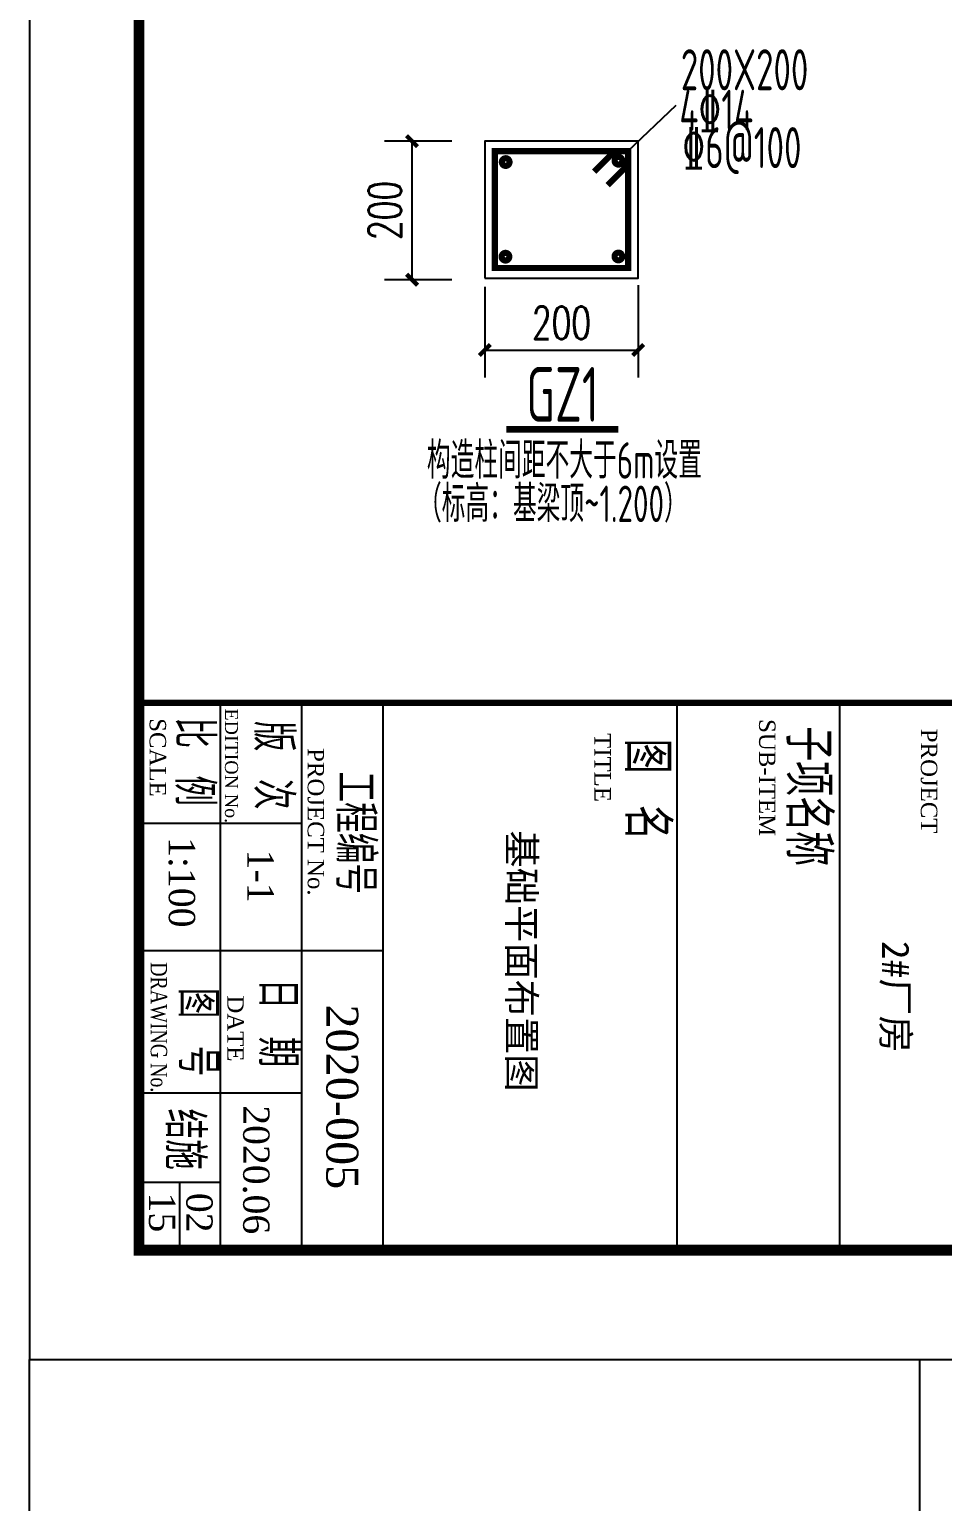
# Model space of a CAD drawing. Extents: x 14207793 to 14719554, y -1675802 to -1228715.
# Drawn here: x 14207793 to 14217796, y -1464928 to -1448792 of the extents above; entities that cross this region are included whole.
import ezdxf
from ezdxf.enums import TextEntityAlignment as Align

# ---------------------------------------------------------------- set-up
doc = ezdxf.new("R2010")
doc.units = 0
doc.header["$LTSCALE"] = 500
doc.header["$MEASUREMENT"] = 0
doc.layers.get('0').update_dxf_attribs({"linetype": 'CONTINUOUS'})
doc.layers.get('DEFPOINTS').update_dxf_attribs({"color": 140, "linetype": 'CONTINUOUS'})
for name, color, linetype in [('AXIS', 3, 'CONTINUOUS'), ('PUB_TITLE', 4, 'CONTINUOUS'), ('S', 2, 'CONTINUOUS'), ('SBAR', 1, 'CONTINUOUS'), ('SYMB', 7, 'CONTINUOUS'), ('TEXT', 7, 'CONTINUOUS'), ('公共图层', 7, 'CONTINUOUS'), ('水平标注', 2, 'CONTINUOUS')]:
    doc.layers.add(name, color=color, linetype=linetype)
doc.styles.add('_TCH_DIM_T3', font='SIMPLEX', dxfattribs={"width": 0.705882, "bigfont": 'GBCBIG'})
doc.styles.add('GHF', font='TIMES.TTF')
doc.styles.add('GL-H', font='simhei.ttf')
doc.styles.add('HZ', font='txt', dxfattribs={"width": 0.8, "bigfont": 'hztxt'})
doc.styles.add('TSSD_REIN', font='Tssdeng.shx', dxfattribs={"width": 0.65, "bigfont": 'hztxt.shx'})
doc.dimstyles.new('_TCH_ARCH&&120', dxfattribs={"dimtxt": 357, "dimasz": 120, "dimexe": 300, "dimexo": 360, "dimgap": 120, "dimtad": 1, "dimdec": 0, "dimzin": 0, "dimdsep": 46, "dimtxsty": '_TCH_DIM_T3', "dimblk": 'ARCHTICK', "dimcen": 0.09, "dimclrt": 7, "dimazin": 2, "dimtfac": 1, "dimtdec": 0, "dimtix": 1, "dimtmove": 2, "dimatfit": 3, "dimfxl": 0, "dimtolj": 1, "dimtzin": 0, "dimarcsym": 0})

# ---------------------------------------------------------------- blocks, each defined once
blk = doc.blocks.new('_ArchTick')
at = {"color": 0, "linetype": 'ByBlock', "const_width": 0.4}
blk.add_lwpolyline([(-0.5, -0.5), (0.5, 0.5)], dxfattribs=at)
blk = doc.blocks.new('*D20')
at = {"layer": 'AXIS', "color": 0, "lineweight": -2}
for p, q in [((14212781, -1451614), (14212781, -1452606)), ((14214461, -1451594), (14214461, -1452606)), ((14212781, -1452306), (14214461, -1452306))]:
    blk.add_line(p, q, dxfattribs=at)
at = {"layer": 'DEFPOINTS', "color": 0}
for p in [(14212781, -1451254), (14214461, -1451234), (14214461, -1452306)]:
    blk.add_point(p, dxfattribs=at)
at = {"layer": 'AXIS', "color": 0, "lineweight": -2, "xscale": 120, "yscale": 120, "zscale": 120, "rotation": 180}
blk.add_blockref('_ArchTick', (14212781, -1452306), dxfattribs=at)
at = {"layer": 'AXIS', "color": 0, "lineweight": -2, "xscale": 120, "yscale": 120, "zscale": 120}
blk.add_blockref('_ArchTick', (14214461, -1452306), dxfattribs=at)
at = {"layer": 'AXIS', "color": 7, "insert": (14213621, -1452008), "char_height": 357, "attachment_point": 5, "style": '_TCH_DIM_T3'}
blk.add_mtext('\\A1;200', dxfattribs=at)
blk = doc.blocks.new('*D21')
at = {"layer": 'AXIS', "color": 0, "lineweight": -2}
for p, q in [((14212421, -1450017), (14211684, -1450017)), ((14211984, -1451536), (14211984, -1450017)), ((14212421, -1451536), (14211684, -1451536))]:
    blk.add_line(p, q, dxfattribs=at)
at = {"layer": 'DEFPOINTS', "color": 0}
for p in [(14211984, -1450017), (14212781, -1450017), (14212781, -1451536)]:
    blk.add_point(p, dxfattribs=at)
at = {"layer": 'AXIS', "color": 0, "lineweight": -2, "xscale": 120, "yscale": 120, "zscale": 120}
for p, rotation in [((14211984, -1450017), 90), ((14211984, -1451536), 270)]:
    blk.add_blockref('_ArchTick', p, dxfattribs=dict(at, rotation=rotation))
at = {"layer": 'AXIS', "color": 7, "insert": (14211686, -1450776), "char_height": 357, "attachment_point": 5, "rotation": 90, "style": '_TCH_DIM_T3'}
blk.add_mtext('\\A1;200', dxfattribs=at)

msp = doc.modelspace()

# ---------------------------------------------------------------- linework, layer by layer
at = {"color": 6}
msp.add_lwpolyline([(14207792.5, -1463372.5), (14217542.5, -1463372.5), (14217542.5, -1476490), (14207792.5, -1476490)], close=True, dxfattribs=at)
at = {"layer": 'PUB_TITLE'}
for p, q in [((14209883.32, -1456172.5, 2754.42), (14209883.32, -1462172.5, 1554.42)), ((14210774.14, -1456172.5, 2754.42), (14210774.14, -1462172.5, 1554.42)), ((14211664.96, -1456172.5, 2754.42), (14211664.96, -1462172.5, 1554.42)), ((14214885.81, -1456172.5), (14214885.81, -1462172.5, -1200)), ((14216667.45, -1456172.5), (14216667.45, -1462172.5, -1200)), ((14210774.14, -1457494.42, 1554.42), (14208992.5, -1457494.42, 1554.42)), ((14211664.96, -1458892.98, 1554.42), (14208992.5, -1458892.98, 1554.42)), ((14210774.14, -1460450.78, 1554.42), (14208992.5, -1460450.78, 1554.42)), ((14209883.32, -1461431.67, 1554.42), (14208992.5, -1461431.67, 1554.42)), ((14209437.91, -1461431.67, 1554.42), (14209437.91, -1462172.5, 1554.42))]:
    msp.add_line(p, q, dxfattribs=at)
msp.add_lwpolyline([(14258192.5, -1463372.5), (14258192.5, -1320692.5), (14207792.5, -1320692.5), (14207792.5, -1463372.5)], close=True, dxfattribs=at)
for points, const_width in [([(14256992.5, -1462172.5), (14256992.5, -1323692.5), (14208992.5, -1323692.5), (14208992.5, -1462172.5)], 120), ([(14221122.64, -1456172.5), (14221122.64, -1462172.5), (14208992.5, -1462172.5), (14208992.5, -1456172.5)], 71.27)]:
    msp.add_lwpolyline(points, close=True, dxfattribs=dict(at, const_width=const_width))
at = {"layer": 'S'}
msp.add_lwpolyline([(14212781.25, -1451516.75), (14214461.25, -1451516.75), (14214461.25, -1450016.75), (14212781.25, -1450016.75)], close=True, dxfattribs=at)
at = {"layer": 'SBAR', "const_width": 67.5}
msp.add_lwpolyline([(14212891.25, -1451406.75), (14214351.25, -1451406.75), (14214351.25, -1450126.75), (14212891.25, -1450126.75)], close=True, dxfattribs=at)
for points in [[(14213052, -1450245.5, 1), (14212968, -1450245.5, 1)], [(14214287.9, -1450231.33, 1), (14214203.9, -1450231.33, 1)], [(14213049.5, -1451283, 1), (14212965.5, -1451283, 1)], [(14214287, -1451280.5, 1), (14214203, -1451280.5, 1)]]:
    msp.add_lwpolyline(points, format="xyb", close=True, dxfattribs=at)
msp.add_lwpolyline([(14213978.41, -1450350.32), (14214201.15, -1450127.58), (14214349.65, -1450127.58), (14214349.65, -1450276.07), (14214126.91, -1450498.81)], dxfattribs=at)
at = {"layer": 'SYMB'}
msp.add_line((14214349.65, -1450127.58), (14214876.75, -1449620.67), dxfattribs=at)
at = {"layer": 'SYMB', "const_width": 72}
msp.add_lwpolyline([(14214243.97, -1453175.15), (14213015.35, -1453175.15)], dxfattribs=at)

# ---------------------------------------------------------------- texts
at = {"color": 2, "style": 'GHF'}
for s, height, p in [('EDITION No.', 144, (14209934.38, -1456235.19, 2754.42)), ('SCALE', 180, (14209109.04, -1456341.31, 1554.42)), ('SUB-ITEM', 180, (14215785.75, -1456351.46, -1200)), ('PROJECT', 180, (14217558.84, -1456457.32, -1200)), ('TITLE', 180, (14213982.09, -1456504.8, -1200)), ('PROJECT No.', 180, (14210840.64, -1456669.51, 1554.42)), ('1:100', 288, (14209319.06, -1457644.86, 12354.42)), ('1-1', 288, (14210180.4, -1457782.55, 12354.42)), ('DATE', 180, (14209960.49, -1459380, 1554.42)), ('2020-005', 350, (14211044.98, -1459478.67, 8010.34)), ('2020.06', 288, (14210133.94, -1460584.31, 6354.42)), ('15', 288, (14209102.63, -1461541.63, 12354.42)), ('02', 288, (14209511.08, -1461544.73, 1554.42))]:
    msp.add_text(s, height=height, rotation=270, dxfattribs=at).set_placement(p)
at = {"color": 2, "width": 0.8}
for s, height, style, p in [('比 例', 420, 'HZ', (14209389.51, -1456332.85, 1468.99)), ('版 次', 420, 'HZ', (14210254.99, -1456371.28, 1468.99)), ('子项名称', 480, 'HZ', (14216085.46, -1456428.57, -33.32)), ('图 名', 480, 'HZ', (14214318.36, -1456565.96, -33.32)), ('工程编号', 420, 'HZ', (14211152.58, -1456925.05, 1468.99)), ('DRAWING No.', 180, 'GHF', (14209120.87, -1459016.74, 1554.42)), ('图 号', 420, 'HZ', (14209427.95, -1459295.98, 1554.42)), ('日 期', 420, 'HZ', (14210304.59, -1459195.99, 1554.42)), ('结施', 420, 'HZ', (14209285.15, -1460620.39, 1554.42))]:
    msp.add_text(s, height=height, rotation=270, dxfattribs=dict(at, style=style)).set_placement(p)
at = {"layer": 'SYMB', "style": 'TSSD_REIN', "width": 0.65}
for s, p in [('200X200', (14214928.43, -1449458.94)), ('4%%13214', (14214912.28, -1449902.68)), ('%%1326@100', (14214944.31, -1450312.56))]:
    msp.add_text(s, height=450, dxfattribs=at).set_placement(p)
at = {"layer": 'TEXT', "color": 6, "style": 'GL-H'}
for s, p in [('基础平面布置图', (14213185, -1460435)), ('2#厂房', (14217283.38, -1460010.17, 1301.33))]:
    msp.add_text(s, height=300, rotation=270, dxfattribs=at).set_placement(p, align=Align.MIDDLE_RIGHT)
at = {"layer": '公共图层', "style": 'TSSD_REIN', "width": 0.65}
for s, p in [('构造柱间距不大于6m设置', (14212146.61, -1453716.04)), ('（标高：基梁顶~1.200）', (14212049.02, -1454191.74))]:
    msp.add_text(s, height=400, dxfattribs=at).set_placement(p)
at = {"layer": '水平标注', "style": 'TSSD_REIN', "width": 0.65}
msp.add_text('GZ1', height=600, dxfattribs=at).set_placement((14213234.82, -1453092.33))

# ---------------------------------------------------------------- dimensions: what is measured, and where the dimension line sits
at = {"layer": 'AXIS'}
dim = msp.add_linear_dim(base=(14211984.2, -1450016.75), p1=(14212781.25, -1451536.18), p2=(14212781.25, -1450016.75), angle=90, text='200', dimstyle='_TCH_ARCH&&120', dxfattribs=at)
dim.commit()
dim.dimension.update_dxf_attribs({"geometry": '*D21', "text_midpoint": (14211685.7, -1450776.46)})
dim = msp.add_linear_dim(base=(14214461.25, -1452306.19), p1=(14212781.25, -1451253.68), p2=(14214461.25, -1451234.25), text='200', dimstyle='_TCH_ARCH&&120', dxfattribs=at)
dim.commit()
dim.dimension.update_dxf_attribs({"geometry": '*D20', "text_midpoint": (14213621.25, -1452007.69)})

doc.saveas('drawing.dxf')
